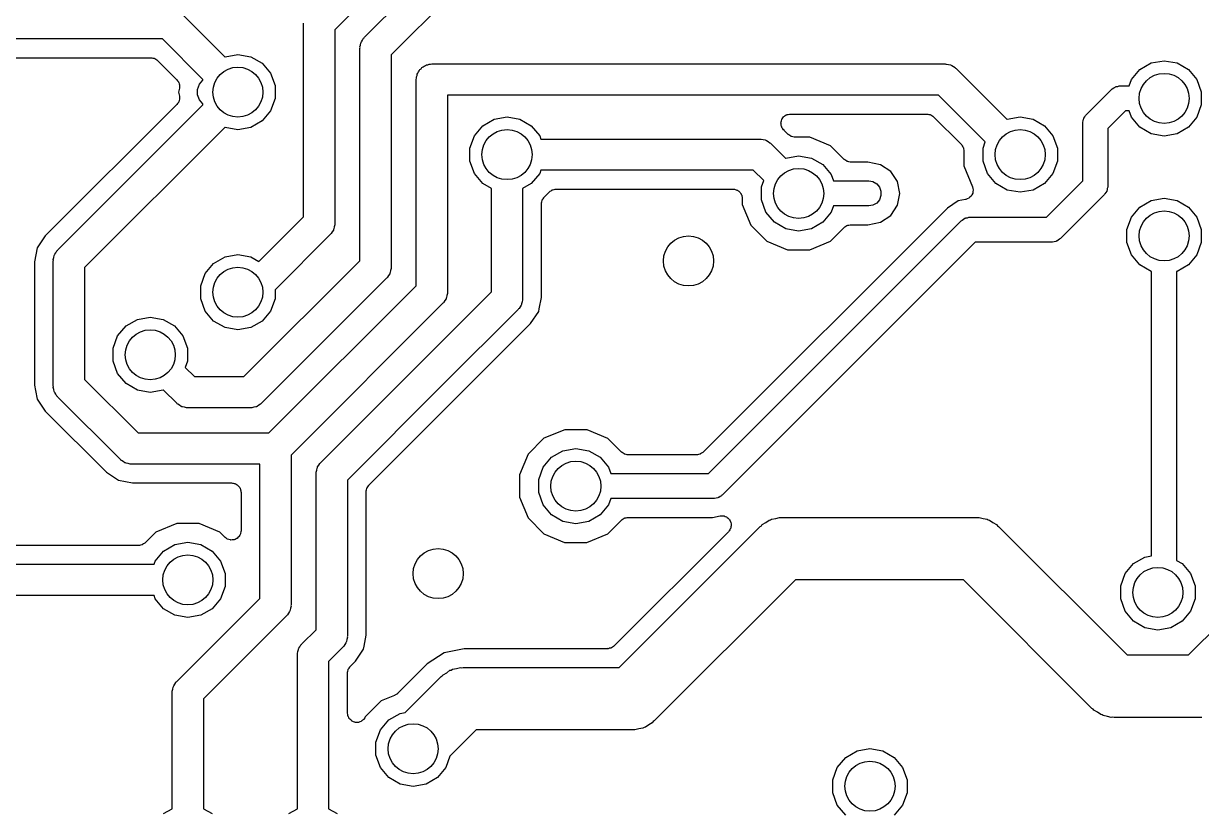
# Model space of a CAD drawing. Extents: x 132.7 to 187.3, y -127.3 to -72.7.
# Drawn here: x 159.69 to 169.1, y -105.11 to -98.8 of the extents above; entities that cross this region are included whole.
import ezdxf

# ---------------------------------------------------------------- set-up
doc = ezdxf.new("R2010")
doc.units = 0
doc.header["$MEASUREMENT"] = 0
doc.layers.add('BLACK', color=7, linetype='CONTINUOUS')

msp = doc.modelspace()

# ---------------------------------------------------------------- linework, layer by layer
at = {"layer": 'Black'}
for p, q in [((163.188, -97.8384), (162.175, -98.8518)), ((162.412, -98.9116), (163.425, -97.8982)), ((163.638, -98.0384), (162.625, -99.0518)), ((160.938, -98.7116), (161.295, -99.0682)), ((161.925, -100.348), (161.925, -98.8)), ((162.175, -98.8518), (162.175, -100.4)), ((160.798, -98.925), (151.65, -98.925)), ((161.121, -99.2482), (160.798, -98.925)), ((162.375, -98.9891), (162.38, -98.9733)), ((162.376, -98.9946), (162.375, -98.9891)), ((162.375, -99), (162.376, -98.9946)), ((162.375, -100.698), (162.375, -99)), ((162.38, -98.9733), (162.383, -98.9572)), ((162.383, -98.9572), (162.385, -98.9525)), ((162.385, -98.9525), (162.387, -98.9472)), ((162.387, -98.9472), (162.396, -98.9338)), ((162.396, -98.9338), (162.404, -98.9197)), ((162.404, -98.9197), (162.408, -98.9161)), ((162.408, -98.9161), (162.412, -98.9116)), ((154.85, -99.075), (160.705, -99.075)), ((160.705, -99.075), (160.708, -99.0756)), ((160.708, -99.0756), (160.712, -99.0753)), ((160.712, -99.0753), (160.721, -99.0778)), ((160.721, -99.0778), (160.731, -99.0795)), ((160.731, -99.0795), (160.734, -99.0812)), ((160.734, -99.0812), (160.737, -99.082)), ((160.737, -99.082), (160.745, -99.0876)), ((160.745, -99.0876), (160.753, -99.0925)), ((160.753, -99.0925), (160.755, -99.0951)), ((161.295, -99.0682), (161.297, -99.067)), ((161.297, -99.067), (161.4, -99.0489)), ((161.4, -99.0489), (161.503, -99.067)), ((161.503, -99.067), (161.594, -99.1193)), ((162.625, -99.0518), (162.625, -100.75)), ((160.755, -99.0951), (160.758, -99.097)), ((160.758, -99.097), (160.912, -99.2511)), ((161.594, -99.1193), (161.661, -99.1994)), ((162.838, -99.1978), (162.842, -99.1875)), ((162.842, -99.1875), (162.849, -99.1791)), ((162.849, -99.1791), (162.854, -99.1697)), ((162.854, -99.1697), (162.863, -99.1626)), ((162.863, -99.1626), (162.87, -99.1542)), ((162.87, -99.1542), (162.879, -99.1488)), ((162.879, -99.1488), (162.887, -99.1417)), ((162.887, -99.1417), (162.898, -99.138)), ((162.898, -99.138), (162.907, -99.1325)), ((162.907, -99.1325), (162.918, -99.1306)), ((162.918, -99.1306), (162.928, -99.1269)), ((162.928, -99.1269), (162.939, -99.1269)), ((162.939, -99.1269), (162.95, -99.125)), ((162.95, -99.125), (167.05, -99.125)), ((167.05, -99.125), (167.055, -99.126)), ((167.055, -99.126), (167.061, -99.1255)), ((167.061, -99.1255), (167.077, -99.1297)), ((167.077, -99.1297), (167.093, -99.1325)), ((167.093, -99.1325), (167.098, -99.1353)), ((167.098, -99.1353), (167.103, -99.1367)), ((167.103, -99.1367), (167.116, -99.1461)), ((167.116, -99.1461), (167.13, -99.1542)), ((167.13, -99.1542), (167.134, -99.1585)), ((167.134, -99.1585), (167.138, -99.1616)), ((167.138, -99.1616), (167.545, -99.5682)), ((168.539, -99.2494), (168.606, -99.1693)), ((168.606, -99.1693), (168.697, -99.117)), ((168.697, -99.117), (168.8, -99.0989)), ((168.8, -99.0989), (168.903, -99.117)), ((168.903, -99.117), (168.994, -99.1693)), ((168.994, -99.1693), (169.061, -99.2494)), ((160.912, -99.2511), (160.918, -99.2598)), ((160.918, -99.2598), (160.925, -99.268)), ((160.925, -99.268), (160.926, -99.2704)), ((160.926, -99.2704), (160.927, -99.2724)), ((160.927, -99.2724), (160.93, -99.2826)), ((161.092, -99.2875), (161.119, -99.2551)), ((161.119, -99.2551), (161.121, -99.2482)), ((161.661, -99.1994), (161.697, -99.2977)), ((162.825, -99.25), (162.827, -99.2392)), ((162.825, -100.898), (162.825, -99.25)), ((162.827, -99.2283), (162.831, -99.218)), ((162.827, -99.2392), (162.827, -99.2283)), ((162.831, -99.218), (162.833, -99.2072)), ((162.833, -99.2072), (162.838, -99.1978)), ((168.521, -99.3), (168.539, -99.2494)), ((169.061, -99.2494), (169.097, -99.3477)), ((160.933, -99.3187), (160.926, -99.35)), ((160.926, -99.35), (160.933, -99.3813)), ((160.93, -99.2826), (160.933, -99.2927)), ((160.933, -99.2927), (160.933, -99.2952)), ((160.933, -99.2952), (160.934, -99.2976)), ((160.934, -99.2976), (160.933, -99.3081)), ((160.933, -99.3081), (160.933, -99.3187)), ((161.077, -99.3283), (161.092, -99.2875)), ((161.077, -99.3717), (161.077, -99.3283)), ((161.092, -99.4125), (161.077, -99.3717)), ((161.697, -99.2977), (161.697, -99.4023)), ((166.998, -99.375), (163.075, -99.375)), ((163.075, -99.375), (163.075, -100.95)), ((167.371, -99.7482), (166.998, -99.375)), ((168.179, -99.5293), (168.379, -99.3293)), ((168.379, -99.3293), (168.383, -99.3268)), ((168.383, -99.3268), (168.386, -99.3234)), ((168.386, -99.3234), (168.397, -99.3169)), ((168.397, -99.3169), (168.408, -99.3094)), ((168.408, -99.3094), (168.412, -99.3082)), ((168.412, -99.3082), (168.416, -99.306)), ((168.416, -99.306), (168.429, -99.3038)), ((168.429, -99.3038), (168.441, -99.3004)), ((168.441, -99.3004), (168.446, -99.3008)), ((168.446, -99.3008), (168.45, -99.3)), ((168.45, -99.3), (168.521, -99.3)), ((169.097, -99.3477), (169.097, -99.4523)), ((160.912, -99.4489), (159.861, -100.5)), ((159.962, -100.612), (161.121, -99.4518)), ((160.918, -99.4402), (160.912, -99.4489)), ((160.925, -99.432), (160.918, -99.4402)), ((160.926, -99.4296), (160.925, -99.432)), ((160.927, -99.4276), (160.926, -99.4296)), ((160.93, -99.4174), (160.927, -99.4276)), ((160.933, -99.4073), (160.93, -99.4174)), ((160.933, -99.3813), (160.933, -99.3919)), ((160.933, -99.3919), (160.934, -99.4024)), ((160.934, -99.4024), (160.933, -99.4048)), ((160.933, -99.4048), (160.933, -99.4073)), ((161.119, -99.4449), (161.092, -99.4125)), ((161.121, -99.4518), (161.119, -99.4449)), ((161.697, -99.4023), (161.661, -99.5006)), ((169.097, -99.4523), (169.061, -99.5506)), ((161.661, -99.5006), (161.594, -99.5807)), ((163.447, -99.567), (163.55, -99.5489)), ((163.55, -99.5489), (163.653, -99.567)), ((165.747, -99.5664), (165.749, -99.5625)), ((165.749, -99.5625), (165.755, -99.5556)), ((165.755, -99.5556), (165.76, -99.5481)), ((165.76, -99.5481), (165.763, -99.5457)), ((165.763, -99.5457), (165.766, -99.5425)), ((165.766, -99.5425), (165.773, -99.5381)), ((165.773, -99.5381), (165.781, -99.5327)), ((165.781, -99.5327), (165.785, -99.5316)), ((165.785, -99.5316), (165.788, -99.5295)), ((165.788, -99.5295), (165.797, -99.528)), ((165.797, -99.528), (165.806, -99.5254)), ((165.806, -99.5254), (165.81, -99.5257)), ((165.81, -99.5257), (165.814, -99.525)), ((165.814, -99.525), (166.905, -99.525)), ((166.905, -99.525), (166.908, -99.5256)), ((166.908, -99.5256), (166.912, -99.5253)), ((166.912, -99.5253), (166.921, -99.5278)), ((166.921, -99.5278), (166.931, -99.5295)), ((166.931, -99.5295), (166.934, -99.5312)), ((166.934, -99.5312), (166.937, -99.532)), ((166.937, -99.532), (166.945, -99.5376)), ((166.945, -99.5376), (166.953, -99.5425)), ((166.953, -99.5425), (166.955, -99.5451)), ((166.955, -99.5451), (166.958, -99.547)), ((166.958, -99.547), (167.178, -99.767)), ((167.547, -99.567), (167.65, -99.5489)), ((167.65, -99.5489), (167.753, -99.567)), ((168.156, -99.5658), (168.158, -99.562)), ((168.158, -99.562), (168.159, -99.5577)), ((168.159, -99.5577), (168.167, -99.547)), ((168.167, -99.547), (168.173, -99.5357)), ((168.173, -99.5357), (168.177, -99.5329)), ((168.177, -99.5329), (168.179, -99.5293)), ((168.491, -99.5), (168.35, -99.6414)), ((168.521, -99.5), (168.491, -99.5)), ((168.539, -99.5506), (168.521, -99.5)), ((168.606, -99.6307), (168.539, -99.5506)), ((169.061, -99.5506), (168.994, -99.6307)), ((161.295, -99.6318), (160.175, -100.752)), ((161.297, -99.633), (161.295, -99.6318)), ((161.4, -99.6511), (161.297, -99.633)), ((161.503, -99.633), (161.4, -99.6511)), ((161.594, -99.5807), (161.503, -99.633)), ((163.289, -99.6994), (163.356, -99.6193)), ((163.356, -99.6193), (163.447, -99.567)), ((163.653, -99.567), (163.744, -99.6193)), ((163.744, -99.6193), (163.811, -99.6994)), ((165.739, -99.5951), (165.74, -99.5911)), ((165.74, -99.604), (165.739, -99.5951)), ((165.74, -99.587), (165.743, -99.5785)), ((165.74, -99.5911), (165.74, -99.587)), ((165.74, -99.613), (165.74, -99.604)), ((165.741, -99.6169), (165.74, -99.613)), ((165.742, -99.621), (165.741, -99.6169)), ((165.746, -99.629), (165.742, -99.621)), ((165.743, -99.5785), (165.745, -99.5698)), ((165.745, -99.5698), (165.747, -99.5664)), ((165.749, -99.6375), (165.746, -99.629)), ((165.751, -99.6407), (165.749, -99.6375)), ((165.753, -99.6443), (165.751, -99.6407)), ((165.76, -99.6506), (165.753, -99.6443)), ((165.766, -99.6575), (165.76, -99.6506)), ((165.768, -99.6586), (165.766, -99.6575)), ((165.797, -99.688), (165.768, -99.6586)), ((167.545, -99.5682), (167.547, -99.567)), ((167.753, -99.567), (167.844, -99.6193)), ((167.844, -99.6193), (167.911, -99.6994)), ((168.15, -99.5913), (168.154, -99.5787)), ((168.151, -99.5957), (168.15, -99.5913)), ((168.15, -99.6), (168.151, -99.5957)), ((168.15, -100.059), (168.15, -99.6)), ((168.154, -99.5787), (168.156, -99.5658)), ((168.35, -99.6414), (168.35, -100.1)), ((168.697, -99.683), (168.606, -99.6307)), ((168.994, -99.6307), (168.903, -99.683)), ((163.253, -99.7977), (163.289, -99.6994)), ((163.811, -99.6994), (163.82, -99.725)), ((163.82, -99.725), (165.57, -99.725)), ((165.57, -99.725), (165.575, -99.726)), ((165.575, -99.726), (165.581, -99.7255)), ((165.581, -99.7255), (165.597, -99.7297)), ((165.597, -99.7297), (165.613, -99.7325)), ((165.613, -99.7325), (165.618, -99.7353)), ((165.618, -99.7353), (165.623, -99.7367)), ((165.623, -99.7367), (165.636, -99.7461)), ((165.636, -99.7461), (165.65, -99.7542)), ((165.8, -99.6899), (165.797, -99.688)), ((165.802, -99.6924), (165.8, -99.6899)), ((165.81, -99.6973), (165.802, -99.6924)), ((165.818, -99.7029), (165.81, -99.6973)), ((165.821, -99.7038), (165.818, -99.7029)), ((165.824, -99.7054), (165.821, -99.7038)), ((165.834, -99.7071), (165.824, -99.7054)), ((165.843, -99.7097), (165.834, -99.7071)), ((165.847, -99.7094), (165.843, -99.7097)), ((165.85, -99.71), (165.847, -99.7094)), ((165.97, -99.7101), (165.85, -99.71)), ((166.135, -99.7787), (165.97, -99.7101)), ((167.353, -99.7977), (167.371, -99.7482)), ((167.911, -99.6994), (167.947, -99.7977)), ((168.8, -99.7011), (168.697, -99.683)), ((168.903, -99.683), (168.8, -99.7011)), ((163.253, -99.9023), (163.253, -99.7977)), ((165.65, -99.7542), (165.654, -99.7585)), ((165.654, -99.7585), (165.658, -99.7616)), ((165.658, -99.7616), (165.775, -99.8782)), ((166.244, -99.888), (166.135, -99.7787)), ((167.178, -99.767), (167.18, -99.7697)), ((167.18, -99.7697), (167.183, -99.7718)), ((167.183, -99.7718), (167.187, -99.7803)), ((167.187, -99.7803), (167.193, -99.7883)), ((167.193, -99.7883), (167.194, -99.7915)), ((167.194, -99.7915), (167.196, -99.7944)), ((167.196, -99.7944), (167.197, -99.804)), ((167.197, -99.804), (167.2, -99.8135)), ((167.2, -99.8135), (167.199, -99.8168)), ((167.199, -99.8168), (167.2, -99.8201)), ((167.2, -99.8201), (167.2, -99.9391)), ((167.353, -99.9023), (167.353, -99.7977)), ((167.947, -99.7977), (167.947, -99.9023)), ((163.289, -100.001), (163.253, -99.9023)), ((165.775, -99.8782), (165.777, -99.877)), ((165.777, -99.877), (165.88, -99.8589)), ((165.88, -99.8589), (165.983, -99.877)), ((165.983, -99.877), (166.074, -99.9293)), ((166.074, -99.9293), (166.141, -100.009)), ((166.247, -99.8899), (166.244, -99.888)), ((166.249, -99.8925), (166.247, -99.8899)), ((166.258, -99.8973), (166.249, -99.8925)), ((166.266, -99.9029), (166.258, -99.8973)), ((166.269, -99.9038), (166.266, -99.9029)), ((166.272, -99.9055), (166.269, -99.9038)), ((166.281, -99.9072), (166.272, -99.9055)), ((166.291, -99.9097), (166.281, -99.9072)), ((166.294, -99.9094), (166.291, -99.9097)), ((166.297, -99.91), (166.294, -99.9094)), ((166.433, -99.91), (166.297, -99.91)), ((166.535, -99.9304), (166.433, -99.91)), ((166.616, -99.9843), (166.535, -99.9304)), ((167.2, -99.9391), (167.269, -100.106)), ((167.389, -100.001), (167.353, -99.9023)), ((167.947, -99.9023), (167.911, -100.001)), ((163.356, -100.081), (163.289, -100.001)), ((163.811, -100.001), (163.744, -100.081)), ((163.82, -99.975), (163.811, -100.001)), ((165.518, -99.975), (163.82, -99.975)), ((165.601, -100.058), (165.518, -99.975)), ((166.141, -100.009), (166.159, -100.06)), ((166.67, -100.065), (166.616, -99.9843)), ((167.456, -100.081), (167.389, -100.001)), ((167.911, -100.001), (167.844, -100.081)), ((163.425, -100.12), (163.356, -100.081)), ((163.425, -100.948), (163.425, -100.12)), ((163.744, -100.081), (163.675, -100.12)), ((163.675, -100.12), (163.675, -101)), ((163.917, -100.13), (163.927, -100.128)), ((163.927, -100.128), (163.936, -100.125)), ((163.936, -100.125), (163.939, -100.126)), ((163.939, -100.126), (163.942, -100.125)), ((163.942, -100.125), (165.355, -100.125)), ((165.355, -100.125), (165.361, -100.126)), ((165.361, -100.126), (165.368, -100.126)), ((165.368, -100.126), (165.374, -100.128)), ((165.374, -100.128), (165.381, -100.13)), ((165.583, -100.108), (165.601, -100.058)), ((165.583, -100.212), (165.583, -100.108)), ((166.159, -100.06), (166.44, -100.06)), ((166.44, -100.06), (166.474, -100.066)), ((166.474, -100.066), (166.504, -100.083)), ((166.504, -100.083), (166.527, -100.11)), ((166.527, -100.11), (166.538, -100.143)), ((166.689, -100.16), (166.67, -100.065)), ((167.269, -100.106), (167.269, -100.107)), ((167.269, -100.107), (167.27, -100.108)), ((167.27, -100.108), (167.272, -100.12)), ((167.272, -100.12), (167.275, -100.132)), ((167.547, -100.133), (167.456, -100.081)), ((167.844, -100.081), (167.753, -100.133)), ((167.859, -100.35), (168.15, -100.059)), ((168.346, -100.121), (168.344, -100.134)), ((168.35, -100.109), (168.346, -100.121)), ((168.35, -100.1), (168.349, -100.104)), ((168.349, -100.104), (168.35, -100.109)), ((163.828, -100.226), (163.83, -100.217)), ((163.83, -100.217), (163.831, -100.214)), ((163.831, -100.214), (163.832, -100.211)), ((163.832, -100.211), (163.838, -100.203)), ((163.838, -100.203), (163.843, -100.194)), ((163.843, -100.194), (163.845, -100.192)), ((163.845, -100.192), (163.847, -100.189)), ((163.847, -100.189), (163.89, -100.147)), ((163.89, -100.147), (163.892, -100.145)), ((163.892, -100.145), (163.894, -100.143)), ((163.894, -100.143), (163.903, -100.138)), ((163.903, -100.138), (163.911, -100.132)), ((163.911, -100.132), (163.914, -100.131)), ((163.914, -100.131), (163.917, -100.13)), ((165.381, -100.13), (165.386, -100.133)), ((165.386, -100.133), (165.393, -100.135)), ((165.393, -100.135), (165.398, -100.139)), ((165.398, -100.139), (165.403, -100.143)), ((165.403, -100.143), (165.407, -100.148)), ((165.407, -100.148), (165.412, -100.152)), ((165.412, -100.152), (165.416, -100.157)), ((165.416, -100.157), (165.42, -100.162)), ((165.42, -100.162), (165.422, -100.169)), ((165.422, -100.169), (165.425, -100.174)), ((165.425, -100.174), (165.427, -100.181)), ((165.427, -100.181), (165.429, -100.187)), ((165.429, -100.187), (165.429, -100.194)), ((165.429, -100.194), (165.43, -100.2)), ((165.43, -100.2), (165.43, -100.249)), ((165.619, -100.311), (165.583, -100.212)), ((166.527, -100.21), (166.504, -100.237)), ((166.538, -100.177), (166.527, -100.21)), ((166.538, -100.143), (166.538, -100.177)), ((166.67, -100.255), (166.689, -100.16)), ((167.155, -100.22), (167.068, -100.278)), ((167.214, -100.209), (167.155, -100.22)), ((167.215, -100.208), (167.214, -100.209)), ((167.216, -100.208), (167.215, -100.208)), ((167.227, -100.204), (167.216, -100.208)), ((167.239, -100.199), (167.227, -100.204)), ((167.24, -100.198), (167.239, -100.199)), ((167.239, -100.199), (167.239, -100.199)), ((167.249, -100.19), (167.24, -100.198)), ((167.258, -100.182), (167.249, -100.19)), ((167.259, -100.181), (167.258, -100.182)), ((167.265, -100.17), (167.259, -100.181)), ((167.259, -100.181), (167.259, -100.181)), ((167.271, -100.159), (167.265, -100.17)), ((167.273, -100.145), (167.271, -100.158)), ((167.271, -100.158), (167.271, -100.158)), ((167.271, -100.158), (167.271, -100.159)), ((167.275, -100.133), (167.273, -100.145)), ((167.275, -100.132), (167.275, -100.133)), ((167.275, -100.133), (167.275, -100.133)), ((167.65, -100.151), (167.547, -100.133)), ((167.753, -100.133), (167.65, -100.151)), ((168.321, -100.171), (167.971, -100.521)), ((168.323, -100.167), (168.321, -100.171)), ((168.327, -100.164), (168.323, -100.167)), ((168.333, -100.153), (168.327, -100.164)), ((168.341, -100.142), (168.333, -100.153)), ((168.342, -100.138), (168.341, -100.142)), ((168.344, -100.134), (168.342, -100.138)), ((168.606, -100.269), (168.697, -100.217)), ((168.697, -100.217), (168.8, -100.199)), ((168.8, -100.199), (168.903, -100.217)), ((168.903, -100.217), (168.994, -100.269)), ((163.825, -100.236), (163.828, -100.226)), ((163.826, -100.239), (163.825, -100.236)), ((163.825, -100.242), (163.826, -100.239)), ((163.825, -100.993), (163.825, -100.242)), ((167.068, -100.278), (165.118, -102.228)), ((165.43, -100.249), (165.498, -100.415)), ((165.686, -100.391), (165.619, -100.311)), ((166.141, -100.311), (166.074, -100.391)), ((166.159, -100.26), (166.141, -100.311)), ((166.44, -100.26), (166.159, -100.26)), ((166.474, -100.254), (166.44, -100.26)), ((166.504, -100.237), (166.474, -100.254)), ((166.616, -100.336), (166.67, -100.255)), ((168.539, -100.349), (168.606, -100.269)), ((168.994, -100.269), (169.061, -100.349)), ((161.568, -100.705), (161.925, -100.348)), ((162.175, -100.411), (162.17, -100.427)), ((162.175, -100.4), (162.174, -100.405)), ((162.174, -100.405), (162.175, -100.411)), ((165.777, -100.443), (165.686, -100.391)), ((165.929, -101.629), (167.179, -100.379)), ((166.074, -100.391), (165.983, -100.443)), ((166.282, -100.413), (166.291, -100.41)), ((166.291, -100.41), (166.294, -100.411)), ((166.294, -100.411), (166.298, -100.41)), ((166.298, -100.41), (166.433, -100.41)), ((166.433, -100.41), (166.535, -100.39)), ((166.535, -100.39), (166.616, -100.336)), ((167.179, -100.379), (167.183, -100.377)), ((167.183, -100.377), (167.186, -100.373)), ((167.186, -100.373), (167.197, -100.367)), ((167.197, -100.367), (167.208, -100.359)), ((167.208, -100.359), (167.212, -100.358)), ((167.212, -100.358), (167.216, -100.356)), ((167.216, -100.356), (167.229, -100.354)), ((167.229, -100.354), (167.241, -100.35)), ((167.241, -100.35), (167.246, -100.351)), ((167.246, -100.351), (167.25, -100.35)), ((167.25, -100.35), (167.859, -100.35)), ((168.503, -100.448), (168.539, -100.349)), ((169.061, -100.349), (169.097, -100.448)), ((159.861, -100.5), (159.797, -100.595)), ((162.138, -100.488), (161.697, -100.93)), ((162.142, -100.484), (162.138, -100.488)), ((162.146, -100.48), (162.142, -100.484)), ((162.154, -100.466), (162.146, -100.48)), ((162.163, -100.453), (162.154, -100.466)), ((162.165, -100.448), (162.163, -100.453)), ((162.167, -100.443), (162.165, -100.448)), ((162.17, -100.427), (162.167, -100.443)), ((165.498, -100.415), (165.625, -100.541)), ((165.88, -100.461), (165.777, -100.443)), ((165.983, -100.443), (165.88, -100.461)), ((166.135, -100.542), (166.245, -100.432)), ((166.245, -100.432), (166.247, -100.43)), ((166.247, -100.43), (166.249, -100.428)), ((166.249, -100.428), (166.258, -100.423)), ((166.258, -100.423), (166.266, -100.417)), ((166.266, -100.417), (166.269, -100.416)), ((166.269, -100.416), (166.272, -100.415)), ((166.272, -100.415), (166.282, -100.413)), ((168.503, -100.552), (168.503, -100.448)), ((169.097, -100.448), (169.097, -100.552)), ((159.797, -100.595), (159.775, -100.707)), ((165.625, -100.541), (165.79, -100.61)), ((165.969, -100.61), (166.135, -100.542)), ((167.291, -100.55), (166.071, -101.771)), ((167.9, -100.55), (167.291, -100.55)), ((167.904, -100.549), (167.9, -100.55)), ((167.909, -100.55), (167.904, -100.549)), ((167.921, -100.546), (167.909, -100.55)), ((167.934, -100.544), (167.921, -100.546)), ((167.938, -100.542), (167.934, -100.544)), ((167.942, -100.541), (167.938, -100.542)), ((167.953, -100.533), (167.942, -100.541)), ((167.964, -100.527), (167.953, -100.533)), ((167.967, -100.523), (167.964, -100.527)), ((167.971, -100.521), (167.967, -100.523)), ((168.539, -100.651), (168.503, -100.552)), ((169.097, -100.552), (169.061, -100.651)), ((159.925, -100.689), (159.93, -100.673)), ((159.926, -100.695), (159.925, -100.689)), ((159.93, -100.673), (159.933, -100.657)), ((159.933, -100.657), (159.935, -100.652)), ((159.935, -100.652), (159.937, -100.647)), ((159.937, -100.647), (159.946, -100.634)), ((159.946, -100.634), (159.954, -100.62)), ((159.954, -100.62), (159.958, -100.616)), ((159.958, -100.616), (159.962, -100.612)), ((161.206, -100.719), (161.297, -100.667)), ((161.297, -100.667), (161.4, -100.649)), ((161.4, -100.649), (161.503, -100.667)), ((161.503, -100.667), (161.568, -100.705)), ((165.79, -100.61), (165.969, -100.61)), ((168.606, -100.731), (168.539, -100.651)), ((169.061, -100.651), (168.994, -100.731)), ((159.775, -100.707), (159.775, -101.693)), ((159.925, -100.7), (159.926, -100.695)), ((159.925, -101.7), (159.925, -100.7)), ((160.175, -100.752), (160.175, -101.648)), ((161.139, -100.799), (161.206, -100.719)), ((161.448, -101.625), (162.375, -100.698)), ((162.62, -100.777), (162.617, -100.793)), ((162.625, -100.761), (162.62, -100.777)), ((162.625, -100.75), (162.624, -100.755)), ((162.624, -100.755), (162.625, -100.761)), ((168.697, -100.783), (168.606, -100.731)), ((168.7, -100.784), (168.697, -100.783)), ((168.7, -103.058), (168.7, -100.784)), ((168.903, -100.783), (168.9, -100.784)), ((168.9, -100.784), (168.9, -103.094)), ((168.994, -100.731), (168.903, -100.783)), ((161.103, -100.898), (161.139, -100.799)), ((162.588, -100.838), (161.588, -101.838)), ((162.592, -100.834), (162.588, -100.838)), ((162.596, -100.83), (162.592, -100.834)), ((162.604, -100.816), (162.596, -100.83)), ((162.613, -100.803), (162.604, -100.816)), ((162.615, -100.798), (162.613, -100.803)), ((162.617, -100.793), (162.615, -100.798)), ((161.103, -101.002), (161.103, -100.898)), ((161.648, -102.075), (162.825, -100.898)), ((161.697, -100.93), (161.697, -101.002)), ((162.862, -101.512), (163.425, -100.948)), ((163.075, -100.961), (163.07, -100.977)), ((163.075, -100.95), (163.074, -100.955)), ((163.074, -100.955), (163.075, -100.961)), ((161.139, -101.101), (161.103, -101.002)), ((161.697, -101.002), (161.661, -101.101)), ((163.038, -101.038), (161.825, -102.252)), ((163.042, -101.034), (163.038, -101.038)), ((163.046, -101.03), (163.042, -101.034)), ((163.054, -101.016), (163.046, -101.03)), ((163.063, -101.003), (163.054, -101.016)), ((163.065, -100.998), (163.063, -101.003)), ((163.067, -100.993), (163.065, -100.998)), ((163.07, -100.977), (163.067, -100.993)), ((163.654, -101.066), (163.646, -101.08)), ((163.663, -101.053), (163.654, -101.066)), ((163.665, -101.048), (163.663, -101.053)), ((163.667, -101.043), (163.665, -101.048)), ((163.67, -101.027), (163.667, -101.043)), ((163.675, -101.011), (163.67, -101.027)), ((163.675, -101), (163.674, -101.005)), ((163.674, -101.005), (163.675, -101.011)), ((163.807, -101.083), (163.825, -100.993)), ((160.597, -101.167), (160.7, -101.149)), ((160.7, -101.149), (160.803, -101.167)), ((161.206, -101.181), (161.139, -101.101)), ((161.661, -101.101), (161.594, -101.181)), ((163.638, -101.088), (163.038, -101.688)), ((163.642, -101.084), (163.638, -101.088)), ((163.646, -101.08), (163.642, -101.084)), ((163.739, -101.2), (163.803, -101.105)), ((163.803, -101.105), (163.807, -101.083)), ((160.439, -101.299), (160.506, -101.219)), ((160.506, -101.219), (160.597, -101.167)), ((160.803, -101.167), (160.894, -101.219)), ((160.894, -101.219), (160.961, -101.299)), ((161.297, -101.233), (161.206, -101.181)), ((161.4, -101.251), (161.297, -101.233)), ((161.503, -101.233), (161.4, -101.251)), ((161.594, -101.181), (161.503, -101.233)), ((162.447, -102.492), (163.739, -101.2)), ((160.403, -101.398), (160.439, -101.299)), ((160.961, -101.299), (160.997, -101.398)), ((160.403, -101.502), (160.403, -101.398)), ((160.997, -101.398), (160.997, -101.502)), ((160.439, -101.601), (160.403, -101.502)), ((160.997, -101.502), (160.979, -101.552)), ((162.062, -102.312), (162.862, -101.512)), ((160.506, -101.681), (160.439, -101.601)), ((160.979, -101.552), (161.052, -101.625)), ((161.052, -101.625), (161.448, -101.625)), ((165.159, -102.4), (165.929, -101.629)), ((159.775, -101.693), (159.784, -101.735)), ((159.926, -101.705), (159.925, -101.7)), ((159.925, -101.711), (159.926, -101.705)), ((159.93, -101.727), (159.925, -101.711)), ((159.933, -101.743), (159.93, -101.727)), ((160.175, -101.648), (160.602, -102.075)), ((160.597, -101.733), (160.506, -101.681)), ((163.038, -101.688), (162.275, -102.452)), ((159.784, -101.735), (159.784, -101.735)), ((159.784, -101.735), (159.797, -101.805)), ((159.797, -101.805), (159.861, -101.9)), ((159.935, -101.748), (159.933, -101.743)), ((159.937, -101.753), (159.935, -101.748)), ((159.946, -101.766), (159.937, -101.753)), ((159.954, -101.78), (159.946, -101.766)), ((159.958, -101.784), (159.954, -101.78)), ((159.962, -101.788), (159.958, -101.784)), ((160.462, -102.288), (159.962, -101.788)), ((160.7, -101.751), (160.597, -101.733)), ((160.803, -101.733), (160.7, -101.751)), ((160.805, -101.732), (160.803, -101.733)), ((160.912, -101.838), (160.805, -101.732)), ((166.071, -101.771), (165.271, -102.571)), ((159.861, -101.9), (160.35, -102.389)), ((160.916, -101.842), (160.912, -101.838)), ((160.92, -101.846), (160.916, -101.842)), ((160.934, -101.854), (160.92, -101.846)), ((160.947, -101.863), (160.934, -101.854)), ((160.952, -101.865), (160.947, -101.863)), ((160.957, -101.867), (160.952, -101.865)), ((160.973, -101.87), (160.957, -101.867)), ((160.989, -101.875), (160.973, -101.87)), ((160.995, -101.874), (160.989, -101.875)), ((161, -101.875), (160.995, -101.874)), ((161.5, -101.875), (161, -101.875)), ((161.505, -101.874), (161.5, -101.875)), ((161.511, -101.875), (161.505, -101.874)), ((161.527, -101.87), (161.511, -101.875)), ((161.543, -101.867), (161.527, -101.87)), ((161.548, -101.865), (161.543, -101.867)), ((161.553, -101.863), (161.548, -101.865)), ((161.566, -101.854), (161.553, -101.863)), ((161.58, -101.846), (161.566, -101.854)), ((161.584, -101.842), (161.58, -101.846)), ((161.588, -101.838), (161.584, -101.842)), ((160.602, -102.075), (161.648, -102.075)), ((164.011, -102.05), (163.845, -102.118)), ((164.19, -102.05), (164.011, -102.05)), ((164.355, -102.119), (164.19, -102.05)), ((163.845, -102.118), (163.719, -102.245)), ((163.997, -102.217), (164.1, -102.199)), ((164.1, -102.199), (164.203, -102.217)), ((164.464, -102.228), (164.355, -102.119)), ((160.466, -102.292), (160.462, -102.288)), ((160.47, -102.296), (160.466, -102.292)), ((161.825, -102.252), (161.825, -103.45)), ((163.719, -102.245), (163.65, -102.41)), ((163.839, -102.349), (163.906, -102.269)), ((163.906, -102.269), (163.997, -102.217)), ((164.203, -102.217), (164.294, -102.269)), ((164.294, -102.269), (164.361, -102.349)), ((164.467, -102.23), (164.464, -102.228)), ((164.469, -102.232), (164.467, -102.23)), ((164.478, -102.237), (164.469, -102.232)), ((164.486, -102.243), (164.478, -102.237)), ((164.489, -102.244), (164.486, -102.243)), ((164.492, -102.245), (164.489, -102.244)), ((164.501, -102.247), (164.492, -102.245)), ((164.511, -102.25), (164.501, -102.247)), ((164.514, -102.249), (164.511, -102.25)), ((164.517, -102.25), (164.514, -102.249)), ((165.065, -102.25), (164.517, -102.25)), ((165.069, -102.249), (165.065, -102.25)), ((165.072, -102.25), (165.069, -102.249)), ((165.081, -102.247), (165.072, -102.25)), ((165.091, -102.245), (165.081, -102.247)), ((165.094, -102.244), (165.091, -102.245)), ((165.097, -102.243), (165.094, -102.244)), ((165.105, -102.237), (165.097, -102.243)), ((165.114, -102.232), (165.105, -102.237)), ((165.116, -102.23), (165.114, -102.232)), ((165.118, -102.228), (165.116, -102.23)), ((160.484, -102.304), (160.47, -102.296)), ((160.497, -102.313), (160.484, -102.304)), ((160.502, -102.315), (160.497, -102.313)), ((160.507, -102.317), (160.502, -102.315)), ((160.523, -102.32), (160.507, -102.317)), ((160.539, -102.325), (160.523, -102.32)), ((160.545, -102.324), (160.539, -102.325)), ((160.55, -102.325), (160.545, -102.324)), ((161.575, -102.325), (160.55, -102.325)), ((161.575, -103.398), (161.575, -102.325)), ((162.025, -102.389), (162.03, -102.373)), ((162.03, -102.373), (162.033, -102.357)), ((162.033, -102.357), (162.035, -102.352)), ((162.035, -102.352), (162.037, -102.347)), ((162.037, -102.347), (162.046, -102.334)), ((162.046, -102.334), (162.054, -102.32)), ((162.054, -102.32), (162.058, -102.316)), ((162.058, -102.316), (162.062, -102.312)), ((163.803, -102.448), (163.839, -102.349)), ((164.361, -102.349), (164.379, -102.4)), ((160.35, -102.389), (160.445, -102.453)), ((160.445, -102.453), (160.557, -102.475)), ((160.557, -102.475), (161.35, -102.475)), ((161.35, -102.475), (161.356, -102.476)), ((161.356, -102.476), (161.363, -102.476)), ((161.363, -102.476), (161.369, -102.478)), ((161.369, -102.478), (161.376, -102.48)), ((161.376, -102.48), (161.381, -102.483)), ((162.026, -102.395), (162.025, -102.389)), ((162.025, -102.4), (162.026, -102.395)), ((162.025, -103.648), (162.025, -102.4)), ((162.275, -102.452), (162.275, -103.7)), ((163.65, -102.41), (163.65, -102.589)), ((163.803, -102.552), (163.803, -102.448)), ((164.379, -102.4), (165.159, -102.4)), ((161.381, -102.483), (161.387, -102.485)), ((161.387, -102.485), (161.393, -102.489)), ((161.393, -102.489), (161.398, -102.493)), ((161.398, -102.493), (161.402, -102.498)), ((161.402, -102.498), (161.407, -102.502)), ((161.407, -102.502), (161.411, -102.507)), ((161.411, -102.507), (161.415, -102.512)), ((161.415, -102.512), (161.417, -102.519)), ((161.417, -102.519), (161.42, -102.524)), ((161.42, -102.524), (161.422, -102.531)), ((161.422, -102.531), (161.424, -102.537)), ((161.424, -102.537), (161.424, -102.544)), ((161.424, -102.544), (161.425, -102.55)), ((161.425, -102.55), (161.425, -102.858)), ((162.425, -102.538), (162.428, -102.529)), ((162.426, -102.542), (162.425, -102.538)), ((162.425, -102.545), (162.426, -102.542)), ((162.425, -103.693), (162.425, -102.545)), ((162.428, -102.529), (162.43, -102.519)), ((162.43, -102.519), (162.431, -102.516)), ((162.431, -102.516), (162.432, -102.513)), ((162.432, -102.513), (162.438, -102.505)), ((162.438, -102.505), (162.443, -102.497)), ((162.443, -102.497), (162.445, -102.495)), ((162.445, -102.495), (162.447, -102.492)), ((163.839, -102.651), (163.803, -102.552)), ((165.267, -102.573), (165.264, -102.577)), ((165.271, -102.571), (165.267, -102.573)), ((163.65, -102.589), (163.718, -102.755)), ((163.906, -102.731), (163.839, -102.651)), ((164.361, -102.651), (164.294, -102.731)), ((164.379, -102.6), (164.361, -102.651)), ((165.2, -102.6), (164.379, -102.6)), ((165.204, -102.599), (165.2, -102.6)), ((165.209, -102.6), (165.204, -102.599)), ((165.221, -102.596), (165.209, -102.6)), ((165.234, -102.594), (165.221, -102.596)), ((165.238, -102.592), (165.234, -102.594)), ((165.242, -102.591), (165.238, -102.592)), ((165.253, -102.583), (165.242, -102.591)), ((165.264, -102.577), (165.253, -102.583)), ((163.718, -102.755), (163.845, -102.881)), ((163.997, -102.783), (163.906, -102.731)), ((164.294, -102.731), (164.203, -102.783)), ((164.469, -102.768), (164.478, -102.763)), ((164.478, -102.763), (164.486, -102.757)), ((164.486, -102.757), (164.489, -102.756)), ((164.489, -102.756), (164.492, -102.755)), ((164.492, -102.755), (164.502, -102.753)), ((164.502, -102.753), (164.511, -102.75)), ((164.511, -102.75), (164.514, -102.751)), ((164.514, -102.751), (164.518, -102.75)), ((164.518, -102.75), (165.193, -102.75)), ((165.193, -102.75), (165.252, -102.738)), ((165.252, -102.738), (165.256, -102.738)), ((165.256, -102.738), (165.26, -102.737)), ((165.26, -102.737), (165.269, -102.738)), ((165.269, -102.738), (165.278, -102.738)), ((165.278, -102.738), (165.282, -102.739)), ((165.282, -102.739), (165.286, -102.739)), ((165.286, -102.739), (165.294, -102.743)), ((165.294, -102.743), (165.303, -102.746)), ((165.303, -102.746), (165.306, -102.749)), ((165.306, -102.749), (165.309, -102.75)), ((165.309, -102.75), (165.316, -102.757)), ((165.316, -102.757), (165.323, -102.762)), ((165.323, -102.762), (165.325, -102.766)), ((165.664, -102.765), (165.697, -102.759)), ((165.697, -102.759), (165.728, -102.751)), ((165.728, -102.751), (165.739, -102.752)), ((165.739, -102.752), (165.75, -102.75)), ((165.75, -102.75), (167.3, -102.75)), ((167.3, -102.75), (167.311, -102.752)), ((167.311, -102.752), (167.322, -102.751)), ((167.322, -102.751), (167.353, -102.759)), ((167.353, -102.759), (167.386, -102.765)), ((160.911, -102.8), (160.745, -102.868)), ((161.09, -102.8), (160.911, -102.8)), ((161.255, -102.869), (161.09, -102.8)), ((161.425, -102.858), (161.423, -102.867)), ((164.1, -102.801), (163.997, -102.783)), ((164.203, -102.783), (164.1, -102.801)), ((164.355, -102.882), (164.465, -102.772)), ((164.446, -103.95), (165.573, -102.823)), ((164.465, -102.772), (164.467, -102.77)), ((164.467, -102.77), (164.469, -102.768)), ((165.325, -102.766), (165.328, -102.769)), ((165.329, -102.851), (165.325, -102.859)), ((165.328, -102.769), (165.332, -102.777)), ((165.334, -102.843), (165.329, -102.851)), ((165.332, -102.777), (165.336, -102.785)), ((165.336, -102.839), (165.334, -102.843)), ((165.336, -102.785), (165.337, -102.789)), ((165.337, -102.836), (165.336, -102.839)), ((165.337, -102.789), (165.339, -102.792)), ((165.339, -102.827), (165.337, -102.836)), ((165.339, -102.792), (165.34, -102.801)), ((165.341, -102.818), (165.339, -102.827)), ((165.34, -102.801), (165.341, -102.81)), ((165.341, -102.81), (165.341, -102.814)), ((165.341, -102.814), (165.341, -102.818)), ((165.573, -102.823), (165.582, -102.817)), ((165.582, -102.817), (165.589, -102.808)), ((165.589, -102.808), (165.618, -102.792)), ((165.618, -102.792), (165.644, -102.773)), ((165.644, -102.773), (165.655, -102.771)), ((165.655, -102.771), (165.664, -102.765)), ((167.386, -102.765), (167.395, -102.771)), ((167.395, -102.771), (167.406, -102.773)), ((167.406, -102.773), (167.432, -102.792)), ((167.432, -102.792), (167.461, -102.808)), ((167.461, -102.808), (167.468, -102.817)), ((167.468, -102.817), (167.477, -102.823)), ((167.477, -102.823), (168.504, -103.85)), ((160.745, -102.868), (160.66, -102.953)), ((160.897, -102.967), (161, -102.949)), ((161, -102.949), (161.103, -102.967)), ((161.297, -102.91), (161.255, -102.869)), ((161.305, -102.916), (161.297, -102.91)), ((161.312, -102.922), (161.305, -102.916)), ((161.316, -102.924), (161.312, -102.922)), ((161.318, -102.925), (161.316, -102.924)), ((161.328, -102.928), (161.318, -102.925)), ((161.337, -102.931), (161.328, -102.928)), ((161.34, -102.931), (161.337, -102.931)), ((161.343, -102.932), (161.34, -102.931)), ((161.353, -102.931), (161.343, -102.932)), ((161.363, -102.931), (161.353, -102.931)), ((161.366, -102.93), (161.363, -102.931)), ((161.369, -102.93), (161.366, -102.93)), ((161.378, -102.926), (161.369, -102.93)), ((161.387, -102.922), (161.378, -102.926)), ((161.39, -102.92), (161.387, -102.922)), ((161.393, -102.919), (161.39, -102.92)), ((161.4, -102.912), (161.393, -102.919)), ((161.407, -102.906), (161.4, -102.912)), ((161.409, -102.903), (161.407, -102.906)), ((161.411, -102.901), (161.409, -102.903)), ((161.416, -102.892), (161.411, -102.901)), ((161.42, -102.883), (161.416, -102.892)), ((161.421, -102.88), (161.42, -102.883)), ((161.422, -102.877), (161.421, -102.88)), ((161.423, -102.867), (161.422, -102.877)), ((163.845, -102.881), (164.01, -102.95)), ((164.01, -102.95), (164.189, -102.95)), ((164.189, -102.95), (164.355, -102.882)), ((165.32, -102.865), (164.406, -103.778)), ((165.322, -102.861), (165.32, -102.865)), ((165.325, -102.859), (165.322, -102.861)), ((160.607, -102.975), (158.392, -102.975)), ((160.611, -102.974), (160.607, -102.975)), ((160.614, -102.975), (160.611, -102.974)), ((160.623, -102.972), (160.614, -102.975)), ((160.633, -102.97), (160.623, -102.972)), ((160.636, -102.969), (160.633, -102.97)), ((160.639, -102.968), (160.636, -102.969)), ((160.647, -102.962), (160.639, -102.968)), ((160.656, -102.957), (160.647, -102.962)), ((160.658, -102.955), (160.656, -102.957)), ((160.66, -102.953), (160.658, -102.955)), ((160.739, -103.099), (160.806, -103.019)), ((160.806, -103.019), (160.897, -102.967)), ((161.103, -102.967), (161.194, -103.019)), ((161.194, -103.019), (161.261, -103.099)), ((158.27, -103.125), (160.73, -103.125)), ((160.73, -103.125), (160.739, -103.099)), ((161.261, -103.099), (161.297, -103.198)), ((168.489, -103.199), (168.556, -103.119)), ((168.556, -103.119), (168.647, -103.067)), ((168.647, -103.067), (168.7, -103.058)), ((168.9, -103.094), (168.944, -103.119)), ((168.944, -103.119), (169.011, -103.199)), ((161.297, -103.198), (161.297, -103.302)), ((168.453, -103.298), (168.489, -103.199)), ((169.011, -103.199), (169.047, -103.298)), ((161.297, -103.302), (161.261, -103.401)), ((165.854, -103.25), (164.727, -104.377)), ((167.196, -103.25), (165.854, -103.25)), ((168.223, -104.277), (167.196, -103.25)), ((168.453, -103.402), (168.453, -103.298)), ((169.047, -103.298), (169.047, -103.402)), ((160.73, -103.375), (158.27, -103.375)), ((160.739, -103.401), (160.73, -103.375)), ((160.806, -103.481), (160.739, -103.401)), ((160.912, -104.062), (161.575, -103.398)), ((161.261, -103.401), (161.194, -103.481)), ((168.489, -103.501), (168.453, -103.402)), ((169.047, -103.402), (169.011, -103.501)), ((160.897, -103.533), (160.806, -103.481)), ((161.194, -103.481), (161.103, -103.533)), ((161.804, -103.516), (161.796, -103.53)), ((161.813, -103.503), (161.804, -103.516)), ((161.815, -103.498), (161.813, -103.503)), ((161.817, -103.493), (161.815, -103.498)), ((161.82, -103.477), (161.817, -103.493)), ((161.825, -103.461), (161.82, -103.477)), ((161.825, -103.45), (161.824, -103.455)), ((161.824, -103.455), (161.825, -103.461)), ((168.556, -103.581), (168.489, -103.501)), ((169.011, -103.501), (168.944, -103.581)), ((161, -103.551), (160.897, -103.533)), ((161.103, -103.533), (161, -103.551)), ((161.788, -103.538), (161.125, -104.202)), ((161.792, -103.534), (161.788, -103.538)), ((161.796, -103.53), (161.792, -103.534)), ((168.647, -103.633), (168.556, -103.581)), ((168.944, -103.581), (168.853, -103.633)), ((168.996, -103.85), (169.25, -103.596)), ((161.912, -103.762), (162.025, -103.648)), ((162.275, -103.7), (162.274, -103.705)), ((162.274, -103.705), (162.275, -103.711)), ((162.408, -103.78), (162.425, -103.693)), ((168.75, -103.651), (168.647, -103.633)), ((168.853, -103.633), (168.75, -103.651)), ((161.885, -103.802), (161.887, -103.797)), ((161.887, -103.797), (161.896, -103.784)), ((161.896, -103.784), (161.904, -103.77)), ((161.904, -103.77), (161.908, -103.766)), ((161.908, -103.766), (161.912, -103.762)), ((162.238, -103.788), (162.125, -103.902)), ((162.242, -103.784), (162.238, -103.788)), ((162.246, -103.78), (162.242, -103.784)), ((162.254, -103.766), (162.246, -103.78)), ((162.263, -103.753), (162.254, -103.766)), ((162.265, -103.748), (162.263, -103.753)), ((162.267, -103.743), (162.265, -103.748)), ((162.27, -103.727), (162.267, -103.743)), ((162.275, -103.711), (162.27, -103.727)), ((162.403, -103.805), (162.408, -103.78)), ((162.408, -103.78), (162.408, -103.78)), ((164.356, -103.799), (164.353, -103.8)), ((164.36, -103.8), (164.356, -103.799)), ((164.369, -103.797), (164.36, -103.8)), ((164.379, -103.795), (164.369, -103.797)), ((164.382, -103.794), (164.379, -103.795)), ((164.385, -103.793), (164.382, -103.794)), ((164.393, -103.787), (164.385, -103.793)), ((164.401, -103.782), (164.393, -103.787)), ((164.404, -103.78), (164.401, -103.782)), ((164.406, -103.778), (164.404, -103.78)), ((161.875, -103.839), (161.88, -103.823)), ((161.876, -103.845), (161.875, -103.839)), ((161.875, -103.85), (161.876, -103.845)), ((161.875, -105.08), (161.875, -103.85)), ((161.88, -103.823), (161.883, -103.807)), ((161.883, -103.807), (161.885, -103.802)), ((162.339, -103.9), (162.403, -103.805)), ((163.047, -103.832), (162.912, -103.922)), ((163.207, -103.8), (163.047, -103.832)), ((164.353, -103.8), (163.207, -103.8)), ((168.504, -103.85), (168.996, -103.85)), ((162.125, -103.902), (162.125, -105.08)), ((162.275, -103.988), (162.278, -103.979)), ((162.278, -103.979), (162.28, -103.969)), ((162.28, -103.969), (162.281, -103.966)), ((162.281, -103.966), (162.282, -103.963)), ((162.282, -103.963), (162.288, -103.955)), ((162.288, -103.955), (162.293, -103.947)), ((162.293, -103.947), (162.295, -103.945)), ((162.295, -103.945), (162.297, -103.942)), ((162.297, -103.942), (162.339, -103.9)), ((162.912, -103.922), (162.676, -104.158)), ((163.068, -103.992), (163.094, -103.973)), ((163.094, -103.973), (163.105, -103.971)), ((163.105, -103.971), (163.114, -103.965)), ((163.114, -103.965), (163.147, -103.959)), ((163.147, -103.959), (163.178, -103.951)), ((163.178, -103.951), (163.189, -103.952)), ((163.189, -103.952), (163.2, -103.95)), ((163.2, -103.95), (164.446, -103.95)), ((160.896, -104.084), (160.904, -104.07)), ((160.904, -104.07), (160.908, -104.066)), ((160.908, -104.066), (160.912, -104.062)), ((162.276, -103.992), (162.275, -103.988)), ((162.275, -103.995), (162.276, -103.992)), ((162.275, -104.315), (162.275, -103.995)), ((162.736, -104.31), (163.023, -104.023)), ((163.023, -104.023), (163.032, -104.017)), ((163.032, -104.017), (163.039, -104.008)), ((163.039, -104.008), (163.068, -103.992)), ((160.875, -104.139), (160.88, -104.123)), ((160.876, -104.145), (160.875, -104.139)), ((160.875, -104.15), (160.876, -104.145)), ((160.875, -105.08), (160.875, -104.15)), ((160.88, -104.123), (160.883, -104.107)), ((160.883, -104.107), (160.885, -104.102)), ((160.885, -104.102), (160.887, -104.097)), ((160.887, -104.097), (160.896, -104.084)), ((162.652, -104.174), (162.545, -104.218)), ((162.653, -104.173), (162.652, -104.174)), ((162.655, -104.173), (162.653, -104.173)), ((162.664, -104.166), (162.655, -104.173)), ((162.674, -104.16), (162.664, -104.166)), ((162.675, -104.159), (162.674, -104.16)), ((162.676, -104.158), (162.675, -104.159)), ((161.125, -104.202), (161.125, -105.08)), ((162.545, -104.218), (162.418, -104.346)), ((162.277, -104.326), (162.275, -104.315)), ((162.278, -104.337), (162.277, -104.326)), ((162.279, -104.339), (162.278, -104.337)), ((162.28, -104.34), (162.279, -104.339)), ((162.285, -104.35), (162.28, -104.34)), ((162.29, -104.36), (162.285, -104.35)), ((162.292, -104.361), (162.29, -104.36)), ((162.293, -104.363), (162.292, -104.361)), ((162.301, -104.37), (162.293, -104.363)), ((162.406, -104.364), (162.405, -104.365)), ((162.407, -104.363), (162.406, -104.364)), ((162.413, -104.353), (162.407, -104.363)), ((162.418, -104.346), (162.413, -104.353)), ((162.606, -104.369), (162.697, -104.317)), ((162.697, -104.317), (162.736, -104.31)), ((168.232, -104.283), (168.223, -104.277)), ((168.239, -104.292), (168.232, -104.283)), ((168.268, -104.308), (168.239, -104.292)), ((168.294, -104.327), (168.268, -104.308)), ((168.305, -104.329), (168.294, -104.327)), ((168.314, -104.335), (168.305, -104.329)), ((168.347, -104.341), (168.314, -104.335)), ((168.378, -104.349), (168.347, -104.341)), ((168.389, -104.348), (168.378, -104.349)), ((168.4, -104.35), (168.389, -104.348)), ((169.1, -104.35), (168.4, -104.35)), ((162.31, -104.378), (162.301, -104.37)), ((162.311, -104.379), (162.31, -104.378)), ((162.312, -104.38), (162.311, -104.379)), ((162.323, -104.384), (162.312, -104.38)), ((162.334, -104.388), (162.323, -104.384)), ((162.335, -104.388), (162.334, -104.388)), ((162.337, -104.389), (162.335, -104.388)), ((162.348, -104.389), (162.337, -104.389)), ((162.36, -104.389), (162.348, -104.389)), ((162.361, -104.389), (162.36, -104.389)), ((162.363, -104.389), (162.361, -104.389)), ((162.374, -104.385), (162.363, -104.389)), ((162.385, -104.381), (162.374, -104.385)), ((162.386, -104.38), (162.385, -104.381)), ((162.387, -104.38), (162.386, -104.38)), ((162.396, -104.372), (162.387, -104.38)), ((162.405, -104.365), (162.396, -104.372)), ((162.503, -104.548), (162.539, -104.449)), ((162.539, -104.449), (162.606, -104.369)), ((163.304, -104.45), (163.094, -104.66)), ((164.55, -104.45), (163.304, -104.45)), ((164.561, -104.448), (164.55, -104.45)), ((164.572, -104.449), (164.561, -104.448)), ((164.603, -104.441), (164.572, -104.449)), ((164.636, -104.435), (164.603, -104.441)), ((164.645, -104.429), (164.636, -104.435)), ((164.656, -104.427), (164.645, -104.429)), ((164.682, -104.408), (164.656, -104.427)), ((164.711, -104.392), (164.682, -104.408)), ((164.718, -104.383), (164.711, -104.392)), ((164.727, -104.377), (164.718, -104.383)), ((162.503, -104.652), (162.503, -104.548)), ((166.256, -104.669), (166.347, -104.617)), ((166.347, -104.617), (166.45, -104.599)), ((166.45, -104.599), (166.553, -104.617)), ((166.553, -104.617), (166.644, -104.669)), ((162.539, -104.751), (162.503, -104.652)), ((163.094, -104.66), (163.061, -104.751)), ((166.189, -104.749), (166.256, -104.669)), ((166.644, -104.669), (166.711, -104.749)), ((162.606, -104.831), (162.539, -104.751)), ((162.697, -104.883), (162.606, -104.831)), ((162.994, -104.831), (162.903, -104.883)), ((163.061, -104.751), (162.994, -104.831)), ((166.153, -104.848), (166.189, -104.749)), ((166.711, -104.749), (166.747, -104.848)), ((162.8, -104.901), (162.697, -104.883)), ((162.903, -104.883), (162.8, -104.901)), ((166.153, -104.952), (166.153, -104.848)), ((166.747, -104.848), (166.747, -104.952)), ((166.189, -105.051), (166.153, -104.952)), ((166.747, -104.952), (166.711, -105.051)), ((160.806, -105.119), (160.875, -105.08)), ((161.125, -105.08), (161.194, -105.119)), ((161.806, -105.119), (161.875, -105.08)), ((162.125, -105.08), (162.194, -105.119)), ((166.256, -105.131), (166.189, -105.051)), ((166.711, -105.051), (166.644, -105.131))]:
    msp.add_line(p, q, dxfattribs=at)
for centre in [(161.4, -99.35), (168.8, -99.4), (163.55, -99.85), (167.65, -99.85), (165.88, -100.16), (168.8, -100.5), (165, -100.7), (161.4, -100.95), (160.7, -101.45), (164.1, -102.5), (163, -103.2), (161, -103.25), (168.75, -103.35), (162.8, -104.6), (166.45, -104.9)]:
    msp.add_circle(centre, 0.2, dxfattribs=at)

doc.saveas('drawing.dxf')
